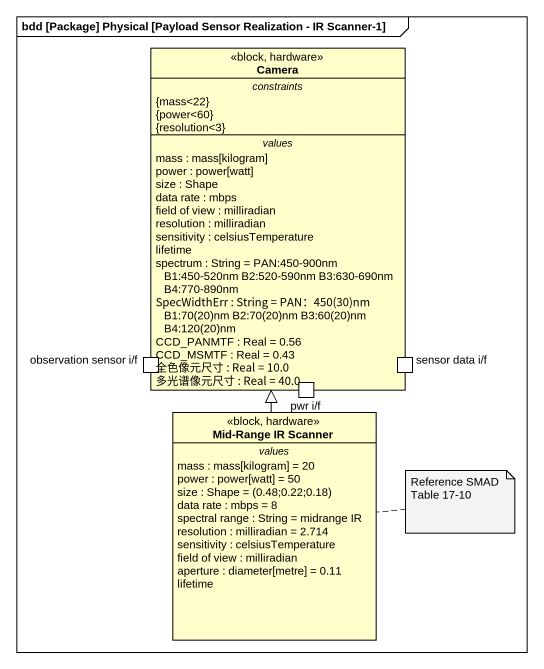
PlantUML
@startuml
mainframe bdd [Package] Physical [Payload Sensor Realization - IR Scanner-1]
hide circle
hide empty members
class Camera <<block, hardware>> {
  -- constraints --
  {mass<22}
  {power<60}
  {resolution<3}
  -- values --
  mass : mass[kilogram]
  power : power[watt]
  size : Shape
  data rate : mbps
  field of view : milliradian
  resolution : milliradian
  sensitivity : celsiusTemperature
  lifetime
  spectrum : String = PAN:450-900nm B1:450-520nm B2:520-590nm B3:630-690nm B4:770-890nm
  {field} SpecWidthErr : String = PAN：450(30)nm B1:70(20)nm B2:70(20)nm B3:60(20)nm B4:120(20)nm
  CCD_PANMTF : Real = 0.56
  CCD_MSMTF : Real = 0.43
  全色像元尺寸 : Real = 10.0
  多光谱像元尺寸 : Real = 40.0
  -- ports --
  observation sensor i/f
  sensor data i/f
  pwr i/f
}
class "Mid-Range IR Scanner" as Mid_Range_IR_Scanner <<block, hardware>> {
  -- values --
  mass : mass[kilogram] = 20
  power : power[watt] = 50
  {field} size : Shape = (0.48;0.22;0.18)
  data rate : mbps = 8
  spectral range : String = midrange IR
  resolution : milliradian = 2.714
  sensitivity : celsiusTemperature
  field of view : milliradian
  aperture : diameter[metre] = 0.11
  lifetime
}
Mid_Range_IR_Scanner -up-|> Camera
note right of Mid_Range_IR_Scanner : Reference SMAD Table 17-10
@enduml
